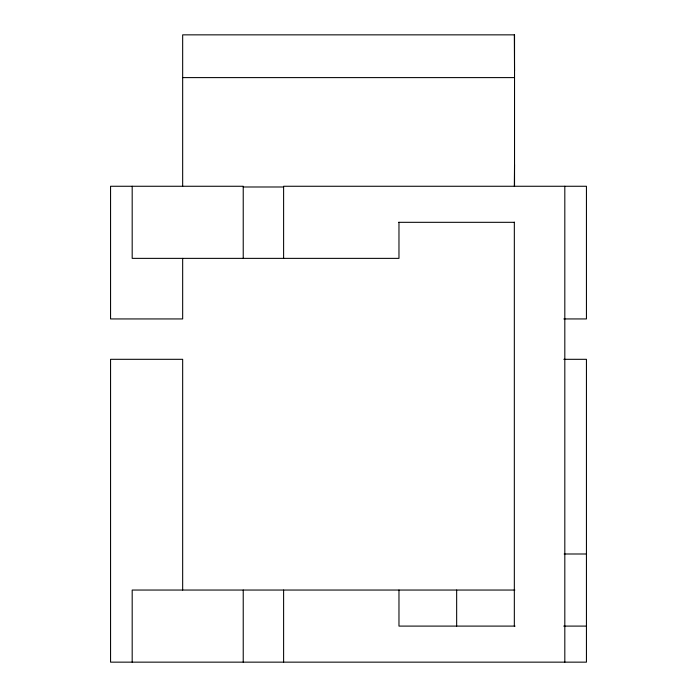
<?xml version="1.0" encoding="UTF-8"?>
<svg xmlns="http://www.w3.org/2000/svg" width="697" height="697" viewBox="0 0 697 697"><rect width="100%" height="100%" fill="white"/><g stroke="black" fill="none" stroke-linecap="round" stroke-linejoin="round"><path stroke-width="1.05" d="M514.334 186.265L514.534 164.64M514.534 70.902L514.334 34.85M182.666 77.602L514.534 77.602M243.227 186.988L283.609 186.988M398.614 222.317L514.334 222.317M563.838 318.938L586.438 318.938L586.438 186.265L283.609 186.265L283.609 258.369M563.838 359.312L586.438 359.312L586.438 662.15L110.562 662.15L110.562 359.312L182.666 359.312L182.666 590.045M564.178 553.993L586.438 553.993M514.839 590.045L132.186 590.045L132.186 662.15M515.057 626.098L398.972 626.098L398.972 590.045M563.725 626.098L586.438 626.098M564.814 186.265L564.814 662.15M514.534 186.265L514.534 34.85L182.666 34.85L182.666 186.265M514.334 222.151L514.334 626.098M456.657 590.045L456.657 626.098M398.972 222.317L398.972 258.369L132.186 258.369L132.186 186.265M283.609 590.045L283.609 662.15M243.227 258.369L243.227 186.265L110.562 186.265L110.562 318.938L182.666 318.938L182.666 258.369M243.227 590.045L243.227 662.15"/></g></svg>
